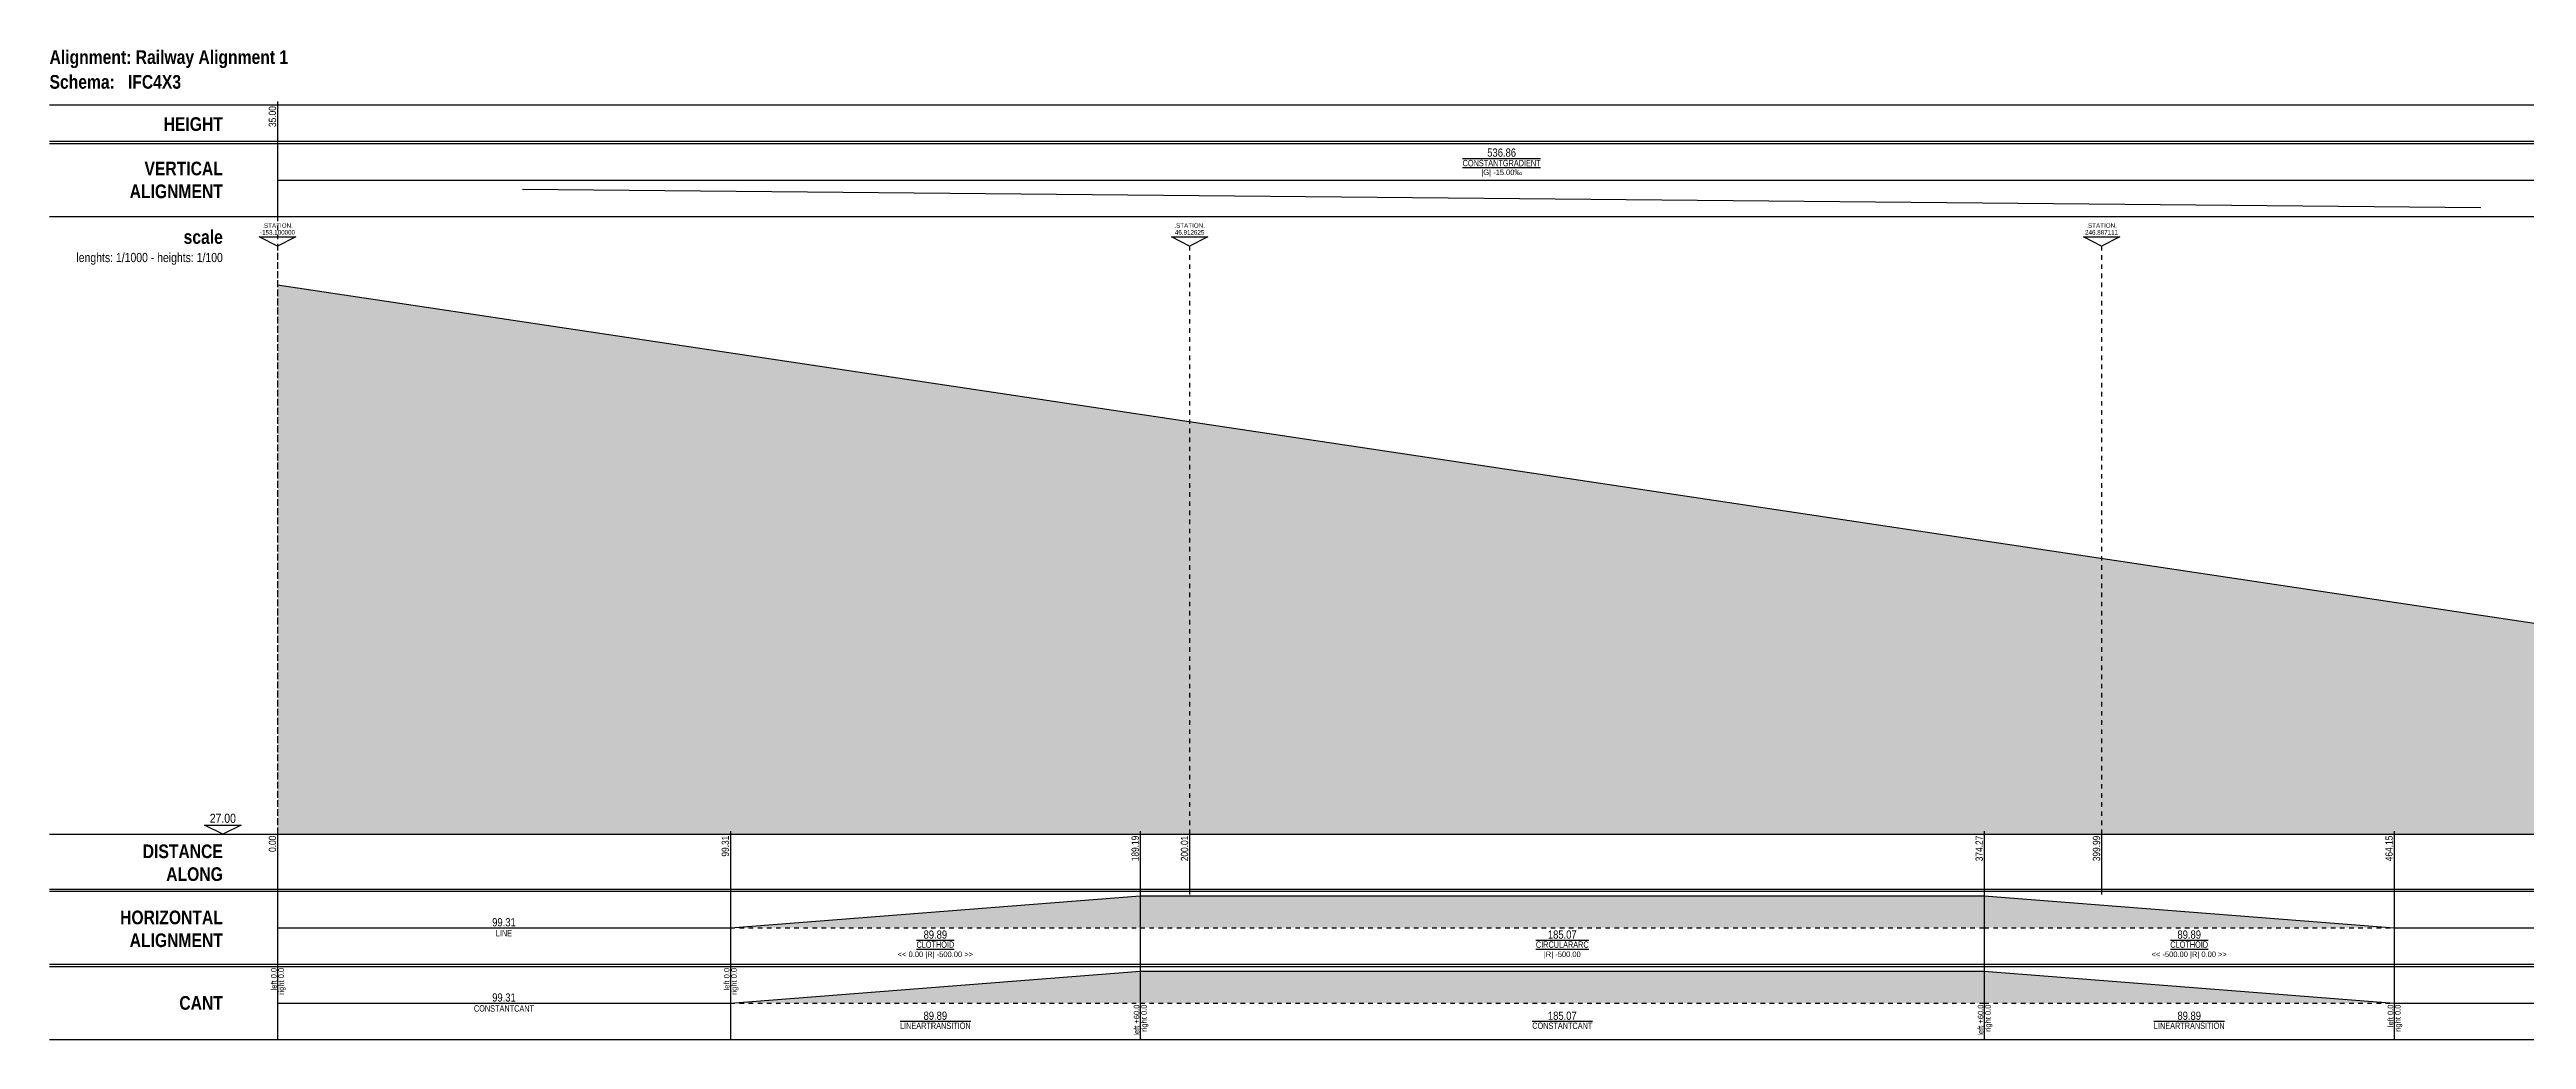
# Model space of a CAD drawing. Header units: metres. Extents: x 0 to 99.9, y -4.5 to 17.2.
# Drawn here: x 0 to 54.3, y -4.5 to 17.2 of the extents above; entities that cross this region are included whole.
import ezdxf

# ---------------------------------------------------------------- set-up
doc = ezdxf.new("R2010")
doc.units = ezdxf.units.M
doc.linetypes.add('DASHED23', pattern=[0.1, 0.06, -0.04])
doc.styles.add('Arial_Narrow', font='arialn.ttf')
doc.styles.add('Arial_Narrow_Bold', font='ARIALNB.ttf')

msp = doc.modelspace()

# ---------------------------------------------------------------- hatches: boundary and pattern name
at = {"true_color": 0xc8f0f5}
msp.add_hatch(color=7, dxfattribs=at).paths.add_polyline_path([(58.686, 14.353), (58.783, 14.337), (58.783, 14.337), (58.88, 14.322), (58.88, 14.322), (58.977, 14.307), (58.977, 14.307), (59.074, 14.292), (59.074, 14.292), (59.171, 14.277), (59.171, 14.277), (59.268, 14.262), (59.268, 14.262), (59.365, 14.248), (59.365, 14.248), (59.462, 14.234), (59.462, 14.234), (59.559, 14.219), (59.559, 14.219), (59.657, 14.205), (59.657, 14.205), (59.754, 14.192), (59.754, 14.192), (59.851, 14.178), (59.851, 14.178), (59.948, 14.165), (59.948, 14.165), (60.046, 14.151), (60.046, 14.151), (60.143, 14.138), (60.143, 14.138), (60.24, 14.125), (60.24, 14.125), (60.337, 14.113), (60.337, 14.113), (60.435, 14.1), (60.435, 14.1), (60.532, 14.088), (60.532, 14.088), (60.63, 14.075), (60.63, 14.075), (60.727, 14.063), (60.727, 14.063), (60.824, 14.051), (60.824, 14.051), (60.922, 14.04), (60.922, 14.04), (61.019, 14.028), (61.019, 14.028), (61.117, 14.017), (61.117, 14.017), (61.214, 14.006), (61.214, 14.006), (61.312, 13.995), (61.312, 13.995), (61.41, 13.984), (61.41, 13.984), (61.507, 13.973), (61.507, 13.973), (61.605, 13.963), (61.605, 13.963), (61.702, 13.952), (61.702, 13.952), (61.8, 13.942), (61.8, 13.942), (61.898, 13.932), (61.898, 13.932), (61.995, 13.922), (61.995, 13.922), (62.093, 13.913), (62.093, 13.913), (62.191, 13.903), (62.191, 13.903), (62.288, 13.894), (62.288, 13.894), (62.386, 13.885), (62.386, 13.885), (62.484, 13.876), (62.484, 13.876), (62.582, 13.867), (62.582, 13.867), (62.68, 13.859), (62.68, 13.859), (62.777, 13.85), (62.777, 13.85), (62.875, 13.842), (62.875, 13.842), (62.973, 13.834), (62.973, 13.834), (63.071, 13.826), (63.071, 13.826), (63.169, 13.819), (63.169, 13.819), (63.267, 13.811), (63.267, 13.811), (63.365, 13.804), (63.365, 13.804), (63.462, 13.796), (63.462, 13.796), (63.56, 13.789), (63.56, 13.789), (63.658, 13.783), (63.658, 13.783), (63.756, 13.776), (63.756, 13.776), (63.854, 13.77), (63.854, 13.77), (63.952, 13.763), (63.952, 13.763), (64.05, 13.757), (64.05, 13.757), (64.148, 13.751), (64.148, 13.751), (64.246, 13.745), (64.246, 13.745), (64.344, 13.74), (64.344, 13.74), (64.442, 13.734), (64.442, 13.734), (64.54, 13.729), (64.54, 13.729), (64.638, 13.724), (64.638, 13.724), (64.736, 13.719), (64.736, 13.719), (64.834, 13.714), (64.834, 13.714), (64.932, 13.71), (64.932, 13.71), (65.03, 13.705), (65.03, 13.705), (65.128, 13.701), (65.128, 13.701), (65.227, 13.697), (65.227, 13.697), (65.325, 13.693), (65.325, 13.693), (65.423, 13.69), (65.423, 13.69), (65.521, 13.686), (65.521, 13.686), (65.619, 13.683), (65.619, 13.683), (65.717, 13.68), (65.717, 13.68), (65.815, 13.677), (65.815, 13.677), (65.913, 13.674), (65.913, 13.674), (66.011, 13.671), (66.011, 13.671), (66.11, 13.669), (66.11, 13.669), (66.208, 13.667), (66.208, 13.667), (66.306, 13.664), (66.306, 13.664), (66.404, 13.663), (66.404, 13.663), (66.502, 13.661), (66.502, 13.661), (66.6, 13.659), (66.6, 13.659), (66.698, 13.658), (66.698, 13.658), (66.797, 13.657), (66.797, 13.657), (66.895, 13.656), (66.895, 13.656), (66.993, 13.655), (66.993, 13.655), (67.091, 13.654), (67.091, 13.654), (67.189, 13.653), (67.189, 13.653), (67.287, 13.653), (67.287, 13.653), (67.386, 13.653), (67.386, 13.653), (67.484, 13.653), (67.484, 13.653), (67.582, 13.653), (67.582, 13.653), (67.68, 13.653), (67.68, 13.653), (67.778, 13.654), (67.778, 13.654), (67.876, 13.655), (67.876, 13.655), (67.975, 13.656), (67.975, 13.656), (68.073, 13.657), (68.073, 13.657), (68.171, 13.658), (68.171, 13.658), (68.269, 13.659), (68.269, 13.659), (68.367, 13.661), (68.367, 13.661), (68.465, 13.663), (68.465, 13.663), (68.564, 13.664), (68.564, 13.664), (68.662, 13.667), (68.662, 13.667), (68.76, 13.669), (68.76, 13.669), (68.858, 13.671), (68.858, 13.671), (68.956, 13.674), (68.956, 13.674), (69.054, 13.677), (69.054, 13.677), (69.152, 13.68), (69.152, 13.68), (69.25, 13.683), (69.25, 13.683), (69.349, 13.686), (69.349, 13.686), (69.447, 13.69), (69.447, 13.69), (69.545, 13.693), (69.545, 13.693), (69.643, 13.697), (69.643, 13.697), (69.741, 13.701), (69.741, 13.701), (69.839, 13.705), (69.839, 13.705), (69.937, 13.71), (69.937, 13.71), (70.035, 13.714), (70.035, 13.714), (70.133, 13.719), (70.133, 13.719), (70.231, 13.724), (70.231, 13.724), (70.329, 13.729), (70.329, 13.729), (70.427, 13.734), (70.427, 13.734), (70.525, 13.74), (70.525, 13.74), (70.623, 13.745), (70.623, 13.745), (70.721, 13.751), (70.721, 13.751), (70.819, 13.757), (70.819, 13.757), (70.917, 13.763), (70.917, 13.763), (71.015, 13.77), (71.015, 13.77), (71.113, 13.776), (71.113, 13.776), (71.211, 13.783), (71.211, 13.783), (71.309, 13.789), (71.309, 13.789), (71.407, 13.796), (71.407, 13.796), (71.505, 13.804), (71.505, 13.804), (71.603, 13.811), (71.603, 13.811), (71.701, 13.819), (71.701, 13.819), (71.798, 13.826), (71.798, 13.826), (71.896, 13.834), (71.896, 13.834), (71.994, 13.842), (71.994, 13.842), (72.092, 13.85), (72.092, 13.85), (72.19, 13.859), (72.19, 13.859), (72.288, 13.867), (72.288, 13.867), (72.385, 13.876), (72.385, 13.876), (72.483, 13.885), (72.483, 13.885), (72.581, 13.894), (72.581, 13.894), (72.679, 13.903), (72.679, 13.903), (72.776, 13.913), (72.776, 13.913), (72.874, 13.922), (72.874, 13.922), (72.972, 13.932), (72.972, 13.932), (73.069, 13.942), (73.069, 13.942), (73.167, 13.952), (73.167, 13.952), (73.265, 13.963), (73.265, 13.963), (73.362, 13.973), (73.362, 13.973), (73.46, 13.984), (73.46, 13.984), (73.557, 13.995), (73.557, 13.995), (73.655, 14.006), (73.655, 14.006), (73.752, 14.017), (73.752, 14.017), (73.85, 14.028), (73.85, 14.028), (73.947, 14.04), (73.947, 14.04), (74.045, 14.051), (74.045, 14.051), (74.142, 14.063), (74.142, 14.063), (74.24, 14.075), (74.24, 14.075), (74.337, 14.088), (74.337, 14.088), (74.435, 14.1), (74.435, 14.1), (74.532, 14.113), (74.532, 14.113), (74.629, 14.125), (74.629, 14.125), (74.727, 14.138), (74.727, 14.138), (74.824, 14.151), (74.824, 14.151), (74.921, 14.165), (74.921, 14.165), (75.018, 14.178), (75.018, 14.178), (75.116, 14.192), (75.116, 14.192), (75.213, 14.205), (75.213, 14.205), (75.31, 14.219), (75.31, 14.219), (75.407, 14.234), (75.407, 14.234), (75.504, 14.248), (75.504, 14.248), (75.601, 14.262), (75.601, 14.262), (75.698, 14.277), (75.698, 14.277), (75.795, 14.292), (75.795, 14.292), (75.892, 14.307), (75.892, 14.307), (75.989, 14.322), (75.989, 14.322), (76.086, 14.337), (76.086, 14.337), (76.183, 14.353), (76.183, 14.353), (14.353, 14.353)], is_closed=False)
at = {"true_color": 0xe6e6e6}
h = msp.add_hatch(color=7, dxfattribs=at)
h.dxf.hatch_style = 1
edge = h.paths.add_edge_path()
edge.add_line((5, 12.053), (58.686, 4))
edge.add_arc((66.205, 53.431), 50, -98.6485, -78.4882)
edge.add_line((76.183, 4.437), (99.689, 9.139))
edge.add_line((99.689, 9.139), (99.689, 0))
edge.add_line((99.689, 0), (5, 0))
edge.add_line((5, 0), (5, 12.053))
at = {"true_color": 0xffc896}
for points in [[(14.931, -2.05), (14.931, -2.05), (14.931, -2.05), (23.919, -2.05), (23.919, -2.05), (23.919, -1.35), (23.919, -1.35), (14.931, -2.05)], [(23.919, -1.35), (23.919, -2.05), (23.919, -2.05), (42.427, -2.05), (42.427, -2.05), (42.427, -1.35), (42.427, -1.35), (23.919, -1.35)], [(42.427, -1.35), (42.427, -2.05), (42.427, -2.05), (51.415, -2.05), (51.415, -2.05), (51.415, -2.05), (51.415, -2.05), (42.427, -1.35)]]:
    msp.add_hatch(color=7, dxfattribs=at).paths.add_polyline_path(points, is_closed=False)
at = {"true_color": 0xbec891}
for points in [[(14.931, -3.7), (14.931, -3.7), (14.931, -3.7), (23.919, -3.7), (23.919, -3.7), (23.919, -3), (23.919, -3), (14.931, -3.7)], [(23.919, -3), (23.919, -3.7), (23.919, -3.7), (42.427, -3.7), (42.427, -3.7), (42.427, -3), (42.427, -3), (23.919, -3)], [(42.427, -3), (42.427, -3.7), (42.427, -3.7), (51.415, -3.7), (51.415, -3.7), (51.415, -3.7), (51.415, -3.7), (42.427, -3)]]:
    msp.add_hatch(color=7, dxfattribs=at).paths.add_polyline_path(points, is_closed=False)

# ---------------------------------------------------------------- linework, layer by layer
at = {"linetype": 'CONTINUOUS', "true_color": 0x000000}
for p, q in [((0, 16.003), (99.689, 16.003)), ((0, 15.203), (99.689, 15.203)), ((0, 15.153), (99.689, 15.153)), ((0, 13.553), (99.689, 13.553)), ((0, 0), (99.689, 0)), ((0, -1.2), (99.689, -1.2)), ((0, -1.25), (99.689, -1.25)), ((0, -2.85), (99.689, -2.85)), ((0, -2.9), (99.689, -2.9)), ((0, -4.5), (99.689, -4.5))]:
    msp.add_line(p, q, dxfattribs=at)
for p, q in [((5, 16.073), (5, 15.083)), ((5, 15.223), (5, 13.553)), ((5, 12.053), (58.686, 4)), ((5, 0.07), (5, -1.32)), ((14.931, 0.07), (14.931, -1.32)), ((23.919, 0.07), (23.919, -1.32)), ((25.001, 0.07), (25.001, -1.32)), ((42.427, 0.07), (42.427, -1.32)), ((44.999, 0.07), (44.999, -1.32)), ((51.415, 0.07), (51.415, -1.32)), ((5, -1.13), (5, -2.97)), ((5, -1.13), (5, -2.97)), ((14.931, -1.13), (14.931, -2.97)), ((23.919, -1.13), (23.919, -2.97)), ((42.427, -1.13), (42.427, -2.97)), ((51.415, -1.13), (51.415, -2.97)), ((5, -2.83), (5, -4.5)), ((5, -2.83), (5, -4.5)), ((14.931, -2.83), (14.931, -4.5)), ((23.919, -2.83), (23.919, -4.5)), ((42.427, -2.83), (42.427, -4.5)), ((51.415, -2.83), (51.415, -4.5))]:
    msp.add_line(p, q)
at = {"linetype": 'CONTINUOUS', "true_color": 0xbf00ff}
for p, q in [((5, 14.353), (58.686, 14.353)), ((23.919, -1.35), (42.427, -1.35)), ((5, -2.05), (14.931, -2.05)), ((51.415, -2.05), (64.678, -2.05)), ((23.919, -3), (42.427, -3)), ((5, -3.7), (14.931, -3.7)), ((5, -3.7), (14.931, -3.7)), ((51.415, -3.7), (64.678, -3.7)), ((51.415, -3.7), (64.678, -3.7))]:
    msp.add_line(p, q, dxfattribs=at)
at = {"true_color": 0xbd002e}
msp.add_line((10.369, 14.153), (53.317, 13.753), dxfattribs=at)
at = {"linetype": 'DASHED23', "true_color": 0x505050}
for p, q in [((5, 13.553), (5, 0)), ((14.931, -2.05), (23.919, -2.05)), ((23.919, -2.05), (42.427, -2.05)), ((42.427, -2.05), (51.415, -2.05)), ((14.931, -3.7), (23.919, -3.7)), ((23.919, -3.7), (42.427, -3.7)), ((42.427, -3.7), (51.415, -3.7))]:
    msp.add_line(p, q, dxfattribs=at)
at = {"true_color": 0xff0000}
for p, q in [((5, 12.903), (5, 12.833)), ((25.001, 12.903), (25.001, 12.833)), ((44.999, 12.903), (44.999, 12.833))]:
    msp.add_line(p, q, dxfattribs=at)
at = {"linetype": 'DASHED23', "true_color": 0xff0000}
for p, q in [((5, 12.903), (5, 0)), ((25.001, 12.903), (25.001, 0)), ((44.999, 12.903), (44.999, 0))]:
    msp.add_line(p, q, dxfattribs=at)
at = {"true_color": 0xbf00ff}
for p, q in [((14.931, -2.05), (23.919, -1.35)), ((42.427, -1.35), (51.415, -2.05)), ((14.931, -3.7), (23.919, -3)), ((42.427, -3), (51.415, -3.7))]:
    msp.add_line(p, q, dxfattribs=at)
at = {"linetype": 'CONTINUOUS', "true_color": 0xff0000}
for points in [[(5, 12.903), (4.6, 13.103), (5.4, 13.103)], [(25.001, 12.903), (24.601, 13.103), (25.401, 13.103)], [(44.999, 12.903), (44.599, 13.103), (45.399, 13.103)]]:
    msp.add_lwpolyline(points, close=True, dxfattribs=at)
at = {"linetype": 'CONTINUOUS', "true_color": 0x000000}
msp.add_lwpolyline([(3.8, 0), (3.4, 0.2), (4.2, 0.2)], close=True, dxfattribs=at)

# ---------------------------------------------------------------- texts
at = {"true_color": 0x000000}
for s, insert, char_height, attachment_point, style in [('Alignment: Railway Alignment 1', (0, 17.003), 0.3, 4, 'Arial_Narrow_Bold'), ('Schema:   IFC4X3', (0, 16.503), 0.3, 4, 'Arial_Narrow_Bold'), ('HEIGHT', (3.8, 15.578), 0.3, 6, 'Arial_Narrow_Bold'), ('VERTICAL\\PALIGNMENT', (3.8, 14.353), 0.3, 6, 'Arial_Narrow_Bold'), ('536.86', (31.843, 14.953), 0.18, 5, 'Arial_Narrow'), ('scale', (3.8, 13.253), 0.3, 3, 'Arial_Narrow_Bold'), ('lenghts: 1/1000 - heights: 1/100', (3.8, 12.753), 0.2, 3, 'Arial_Narrow'), ('27.00', (3.8, 0.25), 0.2, 8, 'Arial_Narrow'), ('DISTANCE\\PALONG', (3.8, -0.625), 0.3, 6, 'Arial_Narrow_Bold'), ('HORIZONTAL\\PALIGNMENT', (3.8, -2.075), 0.3, 6, 'Arial_Narrow_Bold'), ('99.31', (9.965, -1.93), 0.18, 5, 'Arial_Narrow'), ('89.89', (19.425, -2.2), 0.18, 5, 'Arial_Narrow'), ('185.07', (33.173, -2.2), 0.18, 5, 'Arial_Narrow'), ('89.89', (46.921, -2.2), 0.18, 5, 'Arial_Narrow'), ('CANT', (3.8, -3.7), 0.3, 6, 'Arial_Narrow_Bold'), ('99.31', (9.965, -3.58), 0.18, 5, 'Arial_Narrow'), ('89.89', (19.425, -3.98), 0.18, 5, 'Arial_Narrow'), ('185.07', (33.173, -3.98), 0.18, 5, 'Arial_Narrow'), ('89.89', (46.921, -3.98), 0.18, 5, 'Arial_Narrow')]:
    msp.add_mtext(s, dxfattribs=dict(at, insert=insert, char_height=char_height, attachment_point=attachment_point, style=style))
at = {"true_color": 0x000000, "char_height": 0.16, "attachment_point": 9, "rotation": 90, "style": 'Arial_Narrow'}
for s, insert in [('35.00', (4.97, 15.973)), ('0.00', (4.97, -0.03)), ('99.31', (14.901, -0.03)), ('189.19', (23.889, -0.03)), ('200.01', (24.971, -0.03)), ('374.27', (42.397, -0.03)), ('399.99', (44.969, -0.03)), ('464.15', (51.385, -0.03))]:
    msp.add_mtext(s, dxfattribs=dict(at, insert=insert))
at = {"true_color": 0x828282, "char_height": 0.14, "attachment_point": 5, "style": 'Arial_Narrow'}
for s, insert in [('\\L\\OCONSTANTGRADIENT\\o\\l', (31.843, 14.723)), ('LINE', (9.965, -2.17)), ('\\L\\OCLOTHOID\\o\\l', (19.425, -2.42)), ('\\L\\OCIRCULARARC\\o\\l', (33.173, -2.42)), ('\\L\\OCLOTHOID\\o\\l', (46.921, -2.42)), ('CONSTANTCANT', (9.965, -3.82)), ('\\OLINEARTRANSITION\\o', (19.425, -4.2)), ('\\OCONSTANTCANT\\o', (33.173, -4.2)), ('\\OLINEARTRANSITION\\o', (46.921, -4.2))]:
    msp.add_mtext(s, dxfattribs=dict(at, insert=insert))
at = {"true_color": 0xbd002e, "insert": (31.843, 14.503), "char_height": 0.12, "attachment_point": 5, "style": 'Arial_Narrow'}
msp.add_mtext('|G| -15.00‰', dxfattribs=at)
at = {"true_color": 0xff0000, "char_height": 0.1, "attachment_point": 8, "style": 'Arial_Narrow'}
for s, insert in [('-153.100000', (5, 13.153)), ('.STATION.', (5, 13.303)), ('.STATION.', (25.001, 13.303)), ('46.912625', (25.001, 13.153)), ('246.887111', (44.999, 13.153)), ('.STATION.', (44.999, 13.303))]:
    msp.add_mtext(s, dxfattribs=dict(at, insert=insert))
at = {"color": 85, "char_height": 0.12, "attachment_point": 5, "style": 'Arial_Narrow'}
for s, insert in [('<< 0.00 |R| -500.00 >>', (19.425, -2.65)), ('|R| -500.00', (33.173, -2.65)), ('<< -500.00 |R| 0.00 >>', (46.921, -2.65))]:
    msp.add_mtext(s, dxfattribs=dict(at, insert=insert))
at = {"true_color": 0x828282, "char_height": 0.12, "rotation": 90, "style": 'Arial_Narrow'}
for s, insert, attachment_point in [('left 0.0', (4.98, -2.93), 9), ('right 0.0', (5.02, -2.93), 3), ('left 0.0', (14.911, -2.93), 9), ('right 0.0', (14.951, -2.93), 3), ('left +60.0', (23.899, -3.735), 9), ('right 0.0', (23.939, -3.735), 3), ('left +60.0', (42.407, -3.735), 9), ('right 0.0', (42.447, -3.735), 3), ('left 0.0', (51.395, -3.735), 9), ('right 0.0', (51.435, -3.735), 3)]:
    msp.add_mtext(s, dxfattribs=dict(at, insert=insert, attachment_point=attachment_point))

doc.saveas('drawing.dxf')
